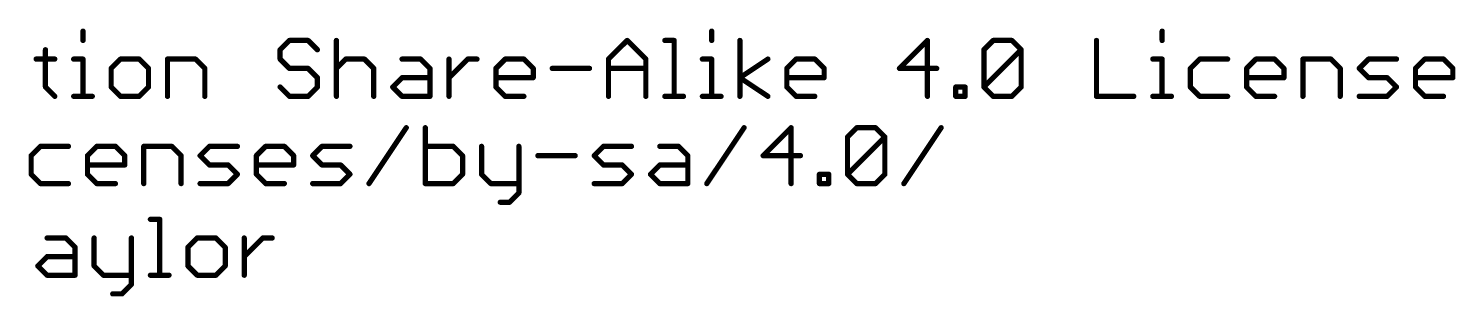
# Model space of a CAD drawing. Extents: x -41 to 66, y -20 to 13.
# Drawn here: x 24.97 to 66.47, y -19.72 to -11.92 of the extents above; entities that cross this region are included whole.
import ezdxf

# ---------------------------------------------------------------- set-up
doc = ezdxf.new("R2010")
doc.units = 0
doc.layers.add('51', color=53, linetype='CONTINUOUS')

msp = doc.modelspace()

# ---------------------------------------------------------------- linework, layer by layer
at = {"layer": '51', "const_width": 0.1524}
for points in [[(26.5579, -11.9956), (26.5579, -12.2668)], [(44.8395, -11.9956), (44.8395, -12.2668)], [(57.9367, -11.9956), (57.9367, -12.2668)], [(32.5608, -12.2668), (32.2897, -12.538)], [(33.1031, -12.2668), (32.5608, -12.2668)], [(33.3743, -12.538), (33.1031, -12.2668)], [(33.9268, -12.2668), (33.9268, -13.8938)], [(41.8397, -12.8091), (42.3821, -12.2668)], [(42.3821, -12.2668), (42.9244, -12.8091)], [(43.4769, -12.2668), (43.748, -12.2668)], [(43.748, -12.2668), (43.748, -13.8938)], [(45.6598, -13.8938), (45.6598, -12.2668)], [(51.1119, -12.2668), (50.2984, -13.0803)], [(51.1119, -13.8938), (51.1119, -12.2668)], [(52.7541, -12.538), (53.0253, -12.2668)], [(53.0253, -12.2668), (53.5676, -12.2668)], [(53.5676, -12.2668), (53.8388, -12.538)], [(56.0284, -12.2668), (56.0284, -13.8938)], [(25.1953, -12.8091), (25.7376, -12.8091)], [(25.4665, -12.538), (25.4665, -13.6226)], [(26.2867, -12.8091), (26.5579, -12.8091)], [(26.5579, -12.8091), (26.5579, -13.8938)], [(27.6493, -12.8091), (27.3782, -13.0803)], [(28.1917, -12.8091), (27.6493, -12.8091)], [(28.4628, -13.0803), (28.1917, -12.8091)], [(29.0153, -13.8938), (29.0153, -12.8091)], [(29.0153, -12.8091), (29.8288, -12.8091)], [(29.8288, -12.8091), (30.1, -13.0803)], [(32.2897, -12.538), (32.2897, -12.8091)], [(32.2897, -12.8091), (32.5608, -13.0803)], [(33.9268, -13.0803), (34.198, -12.8091)], [(34.198, -12.8091), (34.7403, -12.8091)], [(34.7403, -12.8091), (35.0115, -13.0803)], [(35.8351, -12.8091), (36.3775, -12.8091)], [(36.3775, -12.8091), (36.6486, -13.0803)], [(37.2011, -13.8938), (37.2011, -12.8091)], [(37.2011, -13.3515), (37.7435, -12.8091)], [(37.7435, -12.8091), (38.0146, -12.8091)], [(38.5654, -13.0803), (38.8366, -12.8091)], [(38.8366, -12.8091), (39.3789, -12.8091)], [(39.3789, -12.8091), (39.6501, -13.0803)], [(41.8397, -13.8938), (41.8397, -12.8091)], [(42.9244, -12.8091), (42.9244, -13.8938)], [(44.5683, -12.8091), (44.8395, -12.8091)], [(44.8395, -12.8091), (44.8395, -13.8938)], [(45.6598, -13.3515), (46.4733, -12.8091)], [(47.0241, -13.0803), (47.2952, -12.8091)], [(47.2952, -12.8091), (47.8376, -12.8091)], [(47.8376, -12.8091), (48.1087, -13.0803)], [(52.7541, -13.6226), (52.7541, -12.538)], [(52.7541, -13.6226), (53.8388, -12.538)], [(53.8388, -12.538), (53.8388, -13.6226)], [(57.6656, -12.8091), (57.9367, -12.8091)], [(57.9367, -12.8091), (57.9367, -13.8938)], [(59.0282, -12.8091), (58.757, -13.0803)], [(59.8417, -12.8091), (59.0282, -12.8091)], [(60.3942, -13.0803), (60.6653, -12.8091)], [(60.6653, -12.8091), (61.2077, -12.8091)], [(61.2077, -12.8091), (61.4788, -13.0803)], [(62.0313, -13.8938), (62.0313, -12.8091)], [(62.0313, -12.8091), (62.8448, -12.8091)], [(62.8448, -12.8091), (63.116, -13.0803)], [(63.6685, -13.0803), (63.9396, -12.8091)], [(63.9396, -12.8091), (64.7531, -12.8091)], [(65.3056, -13.0803), (65.5768, -12.8091)], [(65.5768, -12.8091), (66.1191, -12.8091)], [(66.1191, -12.8091), (66.3903, -13.0803)], [(27.3782, -13.0803), (27.3782, -13.6226)], [(28.4628, -13.6226), (28.4628, -13.0803)], [(30.1, -13.0803), (30.1, -13.8938)], [(32.5608, -13.0803), (33.1031, -13.0803)], [(33.1031, -13.0803), (33.3743, -13.3515)], [(33.3743, -13.3515), (33.3743, -13.6226)], [(35.0115, -13.0803), (35.0115, -13.8938)], [(35.564, -13.6226), (35.8351, -13.3515)], [(35.8351, -13.3515), (36.6486, -13.3515)], [(36.6486, -13.0803), (36.6486, -13.8938)], [(38.5654, -13.6226), (38.5654, -13.0803)], [(39.6501, -13.3515), (38.5654, -13.3515)], [(39.6501, -13.0803), (39.6501, -13.3515)], [(40.2026, -13.0803), (41.2872, -13.0803)], [(41.8397, -13.0803), (42.9244, -13.0803)], [(46.4733, -13.8938), (45.6598, -13.3515)], [(47.0241, -13.6226), (47.0241, -13.0803)], [(48.1087, -13.3515), (47.0241, -13.3515)], [(48.1087, -13.0803), (48.1087, -13.3515)], [(50.2984, -13.0803), (51.383, -13.0803)], [(58.757, -13.0803), (58.757, -13.6226)], [(60.3942, -13.6226), (60.3942, -13.0803)], [(61.4788, -13.3515), (60.3942, -13.3515)], [(61.4788, -13.0803), (61.4788, -13.3515)], [(63.116, -13.0803), (63.116, -13.8938)], [(63.9396, -13.3515), (63.6685, -13.0803)], [(64.482, -13.3515), (63.9396, -13.3515)], [(64.7531, -13.6226), (64.482, -13.3515)], [(65.3056, -13.6226), (65.3056, -13.0803)], [(66.3903, -13.3515), (65.3056, -13.3515)], [(66.3903, -13.0803), (66.3903, -13.3515)], [(25.4665, -13.6226), (25.7376, -13.8938)], [(27.3782, -13.6226), (27.6493, -13.8938)], [(28.1917, -13.8938), (28.4628, -13.6226)], [(32.5608, -13.8938), (32.2897, -13.6226)], [(33.3743, -13.6226), (33.1031, -13.8938)], [(35.8351, -13.8938), (35.564, -13.6226)], [(38.8366, -13.8938), (38.5654, -13.6226)], [(47.2952, -13.8938), (47.0241, -13.6226)], [(51.9355, -13.8938), (51.9355, -13.6226)], [(51.9355, -13.6226), (52.2067, -13.6226)], [(52.2067, -13.6226), (52.2067, -13.8938)], [(53.0253, -13.8938), (52.7541, -13.6226)], [(53.8388, -13.6226), (53.5676, -13.8938)], [(58.757, -13.6226), (59.0282, -13.8938)], [(60.6653, -13.8938), (60.3942, -13.6226)], [(64.482, -13.8938), (64.7531, -13.6226)], [(65.5768, -13.8938), (65.3056, -13.6226)], [(26.2867, -13.8938), (26.8291, -13.8938)], [(27.6493, -13.8938), (28.1917, -13.8938)], [(33.1031, -13.8938), (32.5608, -13.8938)], [(36.6486, -13.8938), (35.8351, -13.8938)], [(39.3789, -13.8938), (38.8366, -13.8938)], [(43.4769, -13.8938), (44.0192, -13.8938)], [(44.5683, -13.8938), (45.1107, -13.8938)], [(47.8376, -13.8938), (47.2952, -13.8938)], [(52.2067, -13.8938), (51.9355, -13.8938)], [(53.5676, -13.8938), (53.0253, -13.8938)], [(56.0284, -13.8938), (57.1131, -13.8938)], [(57.6656, -13.8938), (58.2079, -13.8938)], [(59.0282, -13.8938), (59.8417, -13.8938)], [(61.2077, -13.8938), (60.6653, -13.8938)], [(63.6685, -13.8938), (64.482, -13.8938)], [(66.1191, -13.8938), (65.5768, -13.8938)], [(34.8738, -16.4338), (35.9585, -14.8068)], [(36.511, -14.8068), (36.511, -16.4338)], [(44.6967, -16.4338), (45.7814, -14.8068)], [(47.1474, -14.8068), (46.3339, -15.6203)], [(47.1474, -16.4338), (47.1474, -14.8068)], [(48.7896, -15.078), (49.0608, -14.8068)], [(49.0608, -14.8068), (49.6031, -14.8068)], [(49.6031, -14.8068), (49.8743, -15.078)], [(50.4268, -16.4338), (51.5114, -14.8068)], [(25.322, -15.3491), (25.0509, -15.6203)], [(26.1355, -15.3491), (25.322, -15.3491)], [(26.688, -15.6203), (26.9592, -15.3491)], [(26.9592, -15.3491), (27.5015, -15.3491)], [(27.5015, -15.3491), (27.7727, -15.6203)], [(28.3252, -16.4338), (28.3252, -15.3491)], [(28.3252, -15.3491), (29.1387, -15.3491)], [(29.1387, -15.3491), (29.4098, -15.6203)], [(29.9623, -15.6203), (30.2335, -15.3491)], [(30.2335, -15.3491), (31.047, -15.3491)], [(31.5995, -15.6203), (31.8706, -15.3491)], [(31.8706, -15.3491), (32.413, -15.3491)], [(32.413, -15.3491), (32.6841, -15.6203)], [(33.2366, -15.6203), (33.5078, -15.3491)], [(33.5078, -15.3491), (34.3213, -15.3491)], [(37.3244, -15.3491), (36.511, -15.3491)], [(37.5956, -15.6203), (37.3244, -15.3491)], [(38.1481, -15.3491), (38.1481, -16.1626)], [(39.2328, -15.3491), (39.2328, -16.705)], [(41.4224, -15.6203), (41.6936, -15.3491)], [(41.6936, -15.3491), (42.5071, -15.3491)], [(43.3307, -15.3491), (43.8731, -15.3491)], [(43.8731, -15.3491), (44.1442, -15.6203)], [(48.7896, -16.1626), (48.7896, -15.078)], [(48.7896, -16.1626), (49.8743, -15.078)], [(49.8743, -15.078), (49.8743, -16.1626)], [(25.0509, -15.6203), (25.0509, -16.1626)], [(26.688, -16.1626), (26.688, -15.6203)], [(27.7727, -15.6203), (27.7727, -15.8915)], [(29.4098, -15.6203), (29.4098, -16.4338)], [(30.2335, -15.8915), (29.9623, -15.6203)], [(31.5995, -16.1626), (31.5995, -15.6203)], [(32.6841, -15.6203), (32.6841, -15.8915)], [(33.5078, -15.8915), (33.2366, -15.6203)], [(37.5956, -16.1626), (37.5956, -15.6203)], [(39.7853, -15.6203), (40.8699, -15.6203)], [(41.6936, -15.8915), (41.4224, -15.6203)], [(44.1442, -15.6203), (44.1442, -16.4338)], [(46.3339, -15.6203), (47.4185, -15.6203)], [(25.0509, -16.1626), (25.322, -16.4338)], [(27.7727, -15.8915), (26.688, -15.8915)], [(26.9592, -16.4338), (26.688, -16.1626)], [(30.7758, -15.8915), (30.2335, -15.8915)], [(31.047, -16.1626), (30.7758, -15.8915)], [(30.7758, -16.4338), (31.047, -16.1626)], [(32.6841, -15.8915), (31.5995, -15.8915)], [(31.8706, -16.4338), (31.5995, -16.1626)], [(34.0501, -15.8915), (33.5078, -15.8915)], [(34.3213, -16.1626), (34.0501, -15.8915)], [(34.0501, -16.4338), (34.3213, -16.1626)], [(37.3244, -16.4338), (37.5956, -16.1626)], [(38.1481, -16.1626), (38.4193, -16.4338)], [(42.2359, -15.8915), (41.6936, -15.8915)], [(42.5071, -16.1626), (42.2359, -15.8915)], [(42.2359, -16.4338), (42.5071, -16.1626)], [(43.0596, -16.1626), (43.3307, -15.8915)], [(43.3307, -16.4338), (43.0596, -16.1626)], [(43.3307, -15.8915), (44.1442, -15.8915)], [(47.971, -16.4338), (47.971, -16.1626)], [(47.971, -16.1626), (48.2422, -16.1626)], [(48.2422, -16.1626), (48.2422, -16.4338)], [(49.0608, -16.4338), (48.7896, -16.1626)], [(49.8743, -16.1626), (49.6031, -16.4338)], [(25.322, -16.4338), (26.1355, -16.4338)], [(27.5015, -16.4338), (26.9592, -16.4338)], [(29.9623, -16.4338), (30.7758, -16.4338)], [(32.413, -16.4338), (31.8706, -16.4338)], [(33.2366, -16.4338), (34.0501, -16.4338)], [(36.511, -16.4338), (37.3244, -16.4338)], [(38.4193, -16.4338), (39.2328, -16.4338)], [(41.4224, -16.4338), (42.2359, -16.4338)], [(44.1442, -16.4338), (43.3307, -16.4338)], [(48.2422, -16.4338), (47.971, -16.4338)], [(49.6031, -16.4338), (49.0608, -16.4338)], [(38.9616, -16.9761), (38.6904, -16.9761)], [(39.2328, -16.705), (38.9616, -16.9761)], [(28.5178, -17.4738), (28.7889, -17.4738)], [(28.7889, -17.4738), (28.7889, -19.1008)], [(25.5146, -18.0161), (26.057, -18.0161)], [(26.057, -18.0161), (26.3281, -18.2873)], [(26.3281, -18.2873), (26.3281, -19.1008)], [(26.8806, -18.0161), (26.8806, -18.8296)], [(27.9653, -18.0161), (27.9653, -19.372)], [(29.8804, -18.0161), (29.6092, -18.2873)], [(29.6092, -18.2873), (29.6092, -18.8296)], [(30.4227, -18.0161), (29.8804, -18.0161)], [(30.6939, -18.2873), (30.4227, -18.0161)], [(30.6939, -18.8296), (30.6939, -18.2873)], [(31.2464, -19.1008), (31.2464, -18.0161)], [(31.2464, -18.5585), (31.7887, -18.0161)], [(31.7887, -18.0161), (32.0599, -18.0161)], [(25.2435, -18.8296), (25.5146, -18.5585)], [(25.5146, -18.5585), (26.3281, -18.5585)], [(25.5146, -19.1008), (25.2435, -18.8296)], [(26.3281, -19.1008), (25.5146, -19.1008)], [(26.8806, -18.8296), (27.1518, -19.1008)], [(27.1518, -19.1008), (27.9653, -19.1008)], [(28.5178, -19.1008), (29.0601, -19.1008)], [(29.6092, -18.8296), (29.8804, -19.1008)], [(29.8804, -19.1008), (30.4227, -19.1008)], [(30.4227, -19.1008), (30.6939, -18.8296)], [(27.9653, -19.372), (27.6941, -19.6431)], [(27.6941, -19.6431), (27.423, -19.6431)]]:
    msp.add_lwpolyline(points, dxfattribs=at)
at = {"layer": '51', "const_width": 0.0762}
for points in [[(26.596, -11.9956, 1), (26.5198, -11.9956)], [(44.8776, -11.9956, 1), (44.8014, -11.9956)], [(57.9748, -11.9956, 1), (57.8986, -11.9956)], [(26.5198, -12.2668, 1), (26.596, -12.2668)], [(32.5608, -12.2287, 1), (32.5608, -12.3049)], [(32.5878, -12.2938, 1), (32.5339, -12.2399)], [(33.1301, -12.2399, 1), (33.0762, -12.2938)], [(33.1031, -12.3049, 1), (33.1031, -12.2287)], [(33.9649, -12.2668, 1), (33.8887, -12.2668)], [(42.409, -12.2399, 1), (42.3551, -12.2938)], [(42.409, -12.2938, 1), (42.3551, -12.2399)], [(43.4769, -12.2287, 1), (43.4769, -12.3049)], [(43.7861, -12.2668, 1), (43.7099, -12.2668)], [(43.748, -12.3049, 1), (43.748, -12.2287)], [(44.8014, -12.2668, 1), (44.8776, -12.2668)], [(45.6979, -12.2668, 1), (45.6217, -12.2668)], [(51.15, -12.2668, 1), (51.0738, -12.2668)], [(51.1388, -12.2938, 1), (51.0849, -12.2399)], [(53.0253, -12.2287, 1), (53.0253, -12.3049)], [(53.0522, -12.2938, 1), (52.9983, -12.2399)], [(53.5945, -12.2399, 1), (53.5407, -12.2938)], [(53.5676, -12.3049, 1), (53.5676, -12.2287)], [(56.0665, -12.2668, 1), (55.9903, -12.2668)], [(57.8986, -12.2668, 1), (57.9748, -12.2668)], [(25.1953, -12.771, 1), (25.1953, -12.8472)], [(25.5046, -12.538, 1), (25.4284, -12.538)], [(25.7376, -12.8472, 1), (25.7376, -12.771)], [(26.2867, -12.771, 1), (26.2867, -12.8472)], [(26.596, -12.8091, 1), (26.5198, -12.8091)], [(26.5579, -12.8472, 1), (26.5579, -12.771)], [(27.6493, -12.771, 1), (27.6493, -12.8472)], [(27.6763, -12.8361, 1), (27.6224, -12.7822)], [(28.2186, -12.7822, 1), (28.1647, -12.8361)], [(28.1917, -12.8472, 1), (28.1917, -12.771)], [(29.0534, -12.8091, 1), (28.9772, -12.8091)], [(29.0153, -12.771, 1), (29.0153, -12.8472)], [(29.8558, -12.7822, 1), (29.8019, -12.8361)], [(29.8288, -12.8472, 1), (29.8288, -12.771)], [(32.2627, -12.511, 1), (32.3166, -12.5649)], [(32.3166, -12.7822, 1), (32.2627, -12.8361)], [(32.3278, -12.538, 1), (32.2516, -12.538)], [(32.2516, -12.8091, 1), (32.3278, -12.8091)], [(33.3474, -12.5649, 1), (33.4013, -12.511)], [(34.198, -12.771, 1), (34.198, -12.8472)], [(34.2249, -12.8361, 1), (34.171, -12.7822)], [(34.7672, -12.7822, 1), (34.7134, -12.8361)], [(34.7403, -12.8472, 1), (34.7403, -12.771)], [(35.8351, -12.771, 1), (35.8351, -12.8472)], [(36.4044, -12.7822, 1), (36.3505, -12.8361)], [(36.3775, -12.8472, 1), (36.3775, -12.771)], [(37.2392, -12.8091, 1), (37.163, -12.8091)], [(37.7435, -12.771, 1), (37.7435, -12.8472)], [(37.7704, -12.8361, 1), (37.7165, -12.7822)], [(38.0146, -12.8472, 1), (38.0146, -12.771)], [(38.8366, -12.771, 1), (38.8366, -12.8472)], [(38.8635, -12.8361, 1), (38.8096, -12.7822)], [(39.4059, -12.7822, 1), (39.352, -12.8361)], [(39.3789, -12.8472, 1), (39.3789, -12.771)], [(41.8778, -12.8091, 1), (41.8016, -12.8091)], [(41.8128, -12.7822, 1), (41.8667, -12.8361)], [(42.9625, -12.8091, 1), (42.8863, -12.8091)], [(42.8974, -12.8361, 1), (42.9513, -12.7822)], [(44.5683, -12.771, 1), (44.5683, -12.8472)], [(44.8776, -12.8091, 1), (44.8014, -12.8091)], [(44.8395, -12.8472, 1), (44.8395, -12.771)], [(46.4944, -12.8408, 1), (46.4521, -12.7774)], [(47.2952, -12.771, 1), (47.2952, -12.8472)], [(47.3222, -12.8361, 1), (47.2683, -12.7822)], [(47.8645, -12.7822, 1), (47.8106, -12.8361)], [(47.8376, -12.8472, 1), (47.8376, -12.771)], [(52.7922, -12.538, 1), (52.716, -12.538)], [(52.7272, -12.511, 1), (52.781, -12.5649)], [(53.8769, -12.538, 1), (53.8007, -12.538)], [(53.8657, -12.5649, 1), (53.8118, -12.511)], [(53.8118, -12.5649, 1), (53.8657, -12.511)], [(57.6656, -12.771, 1), (57.6656, -12.8472)], [(57.9748, -12.8091, 1), (57.8986, -12.8091)], [(57.9367, -12.8472, 1), (57.9367, -12.771)], [(59.0282, -12.771, 1), (59.0282, -12.8472)], [(59.0551, -12.8361, 1), (59.0012, -12.7822)], [(59.8417, -12.8472, 1), (59.8417, -12.771)], [(60.6653, -12.771, 1), (60.6653, -12.8472)], [(60.6923, -12.8361, 1), (60.6384, -12.7822)], [(61.2346, -12.7822, 1), (61.1807, -12.8361)], [(61.2077, -12.8472, 1), (61.2077, -12.771)], [(62.0694, -12.8091, 1), (61.9932, -12.8091)], [(62.0313, -12.771, 1), (62.0313, -12.8472)], [(62.8718, -12.7822, 1), (62.8179, -12.8361)], [(62.8448, -12.8472, 1), (62.8448, -12.771)], [(63.9396, -12.771, 1), (63.9396, -12.8472)], [(63.9666, -12.8361, 1), (63.9127, -12.7822)], [(64.7531, -12.8472, 1), (64.7531, -12.771)], [(65.5768, -12.771, 1), (65.5768, -12.8472)], [(65.6037, -12.8361, 1), (65.5499, -12.7822)], [(66.1461, -12.7822, 1), (66.0922, -12.8361)], [(66.1191, -12.8472, 1), (66.1191, -12.771)], [(27.4163, -13.0803, 1), (27.3401, -13.0803)], [(27.3512, -13.0534, 1), (27.4051, -13.1072)], [(28.5009, -13.0803, 1), (28.4247, -13.0803)], [(28.4359, -13.1072, 1), (28.4898, -13.0534)], [(30.1381, -13.0803, 1), (30.0619, -13.0803)], [(30.0731, -13.1072, 1), (30.1269, -13.0534)], [(32.5608, -13.0422, 1), (32.5608, -13.1184)], [(32.5339, -13.1072, 1), (32.5878, -13.0534)], [(33.1301, -13.0534, 1), (33.0762, -13.1072)], [(33.1031, -13.1184, 1), (33.1031, -13.0422)], [(33.4124, -13.3515, 1), (33.3362, -13.3515)], [(33.8999, -13.0534, 1), (33.9538, -13.1072)], [(35.0496, -13.0803, 1), (34.9734, -13.0803)], [(34.9845, -13.1072, 1), (35.0384, -13.0534)], [(35.8351, -13.3134, 1), (35.8351, -13.3896)], [(35.8621, -13.3784, 1), (35.8082, -13.3245)], [(36.6867, -13.0803, 1), (36.6105, -13.0803)], [(36.6217, -13.1072, 1), (36.6756, -13.0534)], [(36.6486, -13.3896, 1), (36.6486, -13.3134)], [(38.6035, -13.0803, 1), (38.5273, -13.0803)], [(38.5654, -13.3134, 1), (38.5654, -13.3896)], [(38.5385, -13.0534, 1), (38.5924, -13.1072)], [(39.6882, -13.0803, 1), (39.612, -13.0803)], [(39.6231, -13.1072, 1), (39.677, -13.0534)], [(39.6501, -13.3896, 1), (39.6501, -13.3134)], [(40.2026, -13.0422, 1), (40.2026, -13.1184)], [(41.2872, -13.1184, 1), (41.2872, -13.0422)], [(41.8397, -13.0422, 1), (41.8397, -13.1184)], [(42.9244, -13.1184, 1), (42.9244, -13.0422)], [(45.6809, -13.3198, 1), (45.6386, -13.3832)], [(47.0622, -13.0803, 1), (46.986, -13.0803)], [(46.9971, -13.0534, 1), (47.051, -13.1072)], [(47.0241, -13.3134, 1), (47.0241, -13.3896)], [(48.1468, -13.0803, 1), (48.0706, -13.0803)], [(48.0818, -13.1072, 1), (48.1357, -13.0534)], [(48.1087, -13.3896, 1), (48.1087, -13.3134)], [(50.2984, -13.0422, 1), (50.2984, -13.1184)], [(50.2714, -13.0534, 1), (50.3253, -13.1072)], [(51.383, -13.1184, 1), (51.383, -13.0422)], [(58.7951, -13.0803, 1), (58.7189, -13.0803)], [(58.7301, -13.0534, 1), (58.784, -13.1072)], [(60.4323, -13.0803, 1), (60.3561, -13.0803)], [(60.3672, -13.0534, 1), (60.4211, -13.1072)], [(60.3942, -13.3134, 1), (60.3942, -13.3896)], [(61.5169, -13.0803, 1), (61.4407, -13.0803)], [(61.4519, -13.1072, 1), (61.5058, -13.0534)], [(61.4788, -13.3896, 1), (61.4788, -13.3134)], [(63.1541, -13.0803, 1), (63.0779, -13.0803)], [(63.089, -13.1072, 1), (63.1429, -13.0534)], [(63.6954, -13.0534, 1), (63.6415, -13.1072)], [(63.6415, -13.0534, 1), (63.6954, -13.1072)], [(63.9396, -13.3134, 1), (63.9396, -13.3896)], [(64.5089, -13.3245, 1), (64.455, -13.3784)], [(64.482, -13.3896, 1), (64.482, -13.3134)], [(65.3437, -13.0803, 1), (65.2675, -13.0803)], [(65.3056, -13.3134, 1), (65.3056, -13.3896)], [(65.2787, -13.0534, 1), (65.3326, -13.1072)], [(66.4284, -13.0803, 1), (66.3522, -13.0803)], [(66.3634, -13.1072, 1), (66.4172, -13.0534)], [(66.3903, -13.3896, 1), (66.3903, -13.3134)], [(25.4934, -13.5957, 1), (25.4395, -13.6496)], [(25.4284, -13.6226, 1), (25.5046, -13.6226)], [(27.4051, -13.5957, 1), (27.3512, -13.6496)], [(27.3401, -13.6226, 1), (27.4163, -13.6226)], [(28.4247, -13.6226, 1), (28.5009, -13.6226)], [(28.4898, -13.6496, 1), (28.4359, -13.5957)], [(32.3166, -13.5957, 1), (32.2627, -13.6496)], [(33.3362, -13.6226, 1), (33.4124, -13.6226)], [(33.3474, -13.3784, 1), (33.4013, -13.3245)], [(33.4013, -13.6496, 1), (33.3474, -13.5957)], [(35.5909, -13.5957, 1), (35.537, -13.6496)], [(35.537, -13.5957, 1), (35.5909, -13.6496)], [(37.1742, -13.3245, 1), (37.2281, -13.3784)], [(38.5924, -13.5957, 1), (38.5385, -13.6496)], [(38.5273, -13.6226, 1), (38.6035, -13.6226)], [(39.612, -13.3515, 1), (39.6882, -13.3515)], [(45.6386, -13.3198, 1), (45.6809, -13.3832)], [(47.051, -13.5957, 1), (46.9971, -13.6496)], [(46.986, -13.6226, 1), (47.0622, -13.6226)], [(48.0706, -13.3515, 1), (48.1468, -13.3515)], [(51.9736, -13.6226, 1), (51.8974, -13.6226)], [(51.9355, -13.5845, 1), (51.9355, -13.6607)], [(52.2448, -13.6226, 1), (52.1686, -13.6226)], [(52.2067, -13.6607, 1), (52.2067, -13.5845)], [(52.781, -13.5957, 1), (52.7272, -13.6496)], [(52.7272, -13.5957, 1), (52.781, -13.6496)], [(52.716, -13.6226, 1), (52.7922, -13.6226)], [(53.8007, -13.6226, 1), (53.8769, -13.6226)], [(53.8657, -13.6496, 1), (53.8118, -13.5957)], [(58.784, -13.5957, 1), (58.7301, -13.6496)], [(58.7189, -13.6226, 1), (58.7951, -13.6226)], [(60.4211, -13.5957, 1), (60.3672, -13.6496)], [(60.3561, -13.6226, 1), (60.4323, -13.6226)], [(61.4407, -13.3515, 1), (61.5169, -13.3515)], [(63.9127, -13.3784, 1), (63.9666, -13.3245)], [(64.7801, -13.6496, 1), (64.7262, -13.5957)], [(64.7262, -13.6496, 1), (64.7801, -13.5957)], [(65.3326, -13.5957, 1), (65.2787, -13.6496)], [(65.2675, -13.6226, 1), (65.3437, -13.6226)], [(66.3522, -13.3515, 1), (66.4284, -13.3515)], [(25.7107, -13.9207, 1), (25.7646, -13.8669)], [(26.2867, -13.8557, 1), (26.2867, -13.9319)], [(26.5198, -13.8938, 1), (26.596, -13.8938)], [(26.8291, -13.9319, 1), (26.8291, -13.8557)], [(27.6493, -13.8557, 1), (27.6493, -13.9319)], [(27.6224, -13.9207, 1), (27.6763, -13.8669)], [(28.1647, -13.8669, 1), (28.2186, -13.9207)], [(28.1917, -13.9319, 1), (28.1917, -13.8557)], [(28.9772, -13.8938, 1), (29.0534, -13.8938)], [(30.0619, -13.8938, 1), (30.1381, -13.8938)], [(32.5608, -13.8557, 1), (32.5608, -13.9319)], [(32.5339, -13.9207, 1), (32.5878, -13.8669)], [(33.0762, -13.8669, 1), (33.1301, -13.9207)], [(33.1031, -13.9319, 1), (33.1031, -13.8557)], [(33.8887, -13.8938, 1), (33.9649, -13.8938)], [(34.9734, -13.8938, 1), (35.0496, -13.8938)], [(35.8351, -13.8557, 1), (35.8351, -13.9319)], [(35.8082, -13.9207, 1), (35.8621, -13.8669)], [(36.6105, -13.8938, 1), (36.6867, -13.8938)], [(36.6486, -13.9319, 1), (36.6486, -13.8557)], [(37.163, -13.8938, 1), (37.2392, -13.8938)], [(38.8366, -13.8557, 1), (38.8366, -13.9319)], [(38.8096, -13.9207, 1), (38.8635, -13.8669)], [(39.3789, -13.9319, 1), (39.3789, -13.8557)], [(41.8016, -13.8938, 1), (41.8778, -13.8938)], [(42.8863, -13.8938, 1), (42.9625, -13.8938)], [(43.4769, -13.8557, 1), (43.4769, -13.9319)], [(43.7099, -13.8938, 1), (43.7861, -13.8938)], [(44.0192, -13.9319, 1), (44.0192, -13.8557)], [(44.5683, -13.8557, 1), (44.5683, -13.9319)], [(44.8014, -13.8938, 1), (44.8776, -13.8938)], [(45.1107, -13.9319, 1), (45.1107, -13.8557)], [(45.6217, -13.8938, 1), (45.6979, -13.8938)], [(46.4521, -13.9255, 1), (46.4944, -13.8621)], [(47.2952, -13.8557, 1), (47.2952, -13.9319)], [(47.2683, -13.9207, 1), (47.3222, -13.8669)], [(47.8376, -13.9319, 1), (47.8376, -13.8557)], [(51.0738, -13.8938, 1), (51.15, -13.8938)], [(51.9355, -13.8557, 1), (51.9355, -13.9319)], [(51.8974, -13.8938, 1), (51.9736, -13.8938)], [(52.1686, -13.8938, 1), (52.2448, -13.8938)], [(52.2067, -13.9319, 1), (52.2067, -13.8557)], [(53.0253, -13.8557, 1), (53.0253, -13.9319)], [(52.9983, -13.9207, 1), (53.0522, -13.8669)], [(53.5407, -13.8669, 1), (53.5945, -13.9207)], [(53.5676, -13.9319, 1), (53.5676, -13.8557)], [(56.0284, -13.8557, 1), (56.0284, -13.9319)], [(55.9903, -13.8938, 1), (56.0665, -13.8938)], [(57.1131, -13.9319, 1), (57.1131, -13.8557)], [(57.6656, -13.8557, 1), (57.6656, -13.9319)], [(57.8986, -13.8938, 1), (57.9748, -13.8938)], [(58.2079, -13.9319, 1), (58.2079, -13.8557)], [(59.0282, -13.8557, 1), (59.0282, -13.9319)], [(59.0012, -13.9207, 1), (59.0551, -13.8669)], [(59.8417, -13.9319, 1), (59.8417, -13.8557)], [(60.6653, -13.8557, 1), (60.6653, -13.9319)], [(60.6384, -13.9207, 1), (60.6923, -13.8669)], [(61.2077, -13.9319, 1), (61.2077, -13.8557)], [(61.9932, -13.8938, 1), (62.0694, -13.8938)], [(63.0779, -13.8938, 1), (63.1541, -13.8938)], [(63.6685, -13.8557, 1), (63.6685, -13.9319)], [(64.455, -13.8669, 1), (64.5089, -13.9207)], [(64.482, -13.9319, 1), (64.482, -13.8557)], [(65.5768, -13.8557, 1), (65.5768, -13.9319)], [(65.5499, -13.9207, 1), (65.6037, -13.8669)], [(66.1191, -13.9319, 1), (66.1191, -13.8557)], [(35.9902, -14.8279, 1), (35.9268, -14.7857)], [(36.5491, -14.8068, 1), (36.4729, -14.8068)], [(45.8131, -14.8279, 1), (45.7497, -14.7857)], [(47.1855, -14.8068, 1), (47.1093, -14.8068)], [(47.1743, -14.8338, 1), (47.1204, -14.7799)], [(49.0608, -14.7687, 1), (49.0608, -14.8449)], [(49.0877, -14.8338, 1), (49.0338, -14.7799)], [(49.6301, -14.7799, 1), (49.5762, -14.8338)], [(49.6031, -14.8449, 1), (49.6031, -14.7687)], [(51.5431, -14.8279, 1), (51.4797, -14.7857)], [(25.322, -15.311, 1), (25.322, -15.3872)], [(25.349, -15.3761, 1), (25.2951, -15.3222)], [(26.1355, -15.3872, 1), (26.1355, -15.311)], [(26.9592, -15.311, 1), (26.9592, -15.3872)], [(26.9861, -15.3761, 1), (26.9322, -15.3222)], [(27.5284, -15.3222, 1), (27.4746, -15.3761)], [(27.5015, -15.3872, 1), (27.5015, -15.311)], [(28.3633, -15.3491, 1), (28.2871, -15.3491)], [(28.3252, -15.311, 1), (28.3252, -15.3872)], [(29.1656, -15.3222, 1), (29.1117, -15.3761)], [(29.1387, -15.3872, 1), (29.1387, -15.311)], [(30.2335, -15.311, 1), (30.2335, -15.3872)], [(30.2604, -15.3761, 1), (30.2065, -15.3222)], [(31.047, -15.3872, 1), (31.047, -15.311)], [(31.8706, -15.311, 1), (31.8706, -15.3872)], [(31.8976, -15.3761, 1), (31.8437, -15.3222)], [(32.4399, -15.3222, 1), (32.386, -15.3761)], [(32.413, -15.3872, 1), (32.413, -15.311)], [(33.5078, -15.311, 1), (33.5078, -15.3872)], [(33.5347, -15.3761, 1), (33.4809, -15.3222)], [(34.3213, -15.3872, 1), (34.3213, -15.311)], [(36.511, -15.311, 1), (36.511, -15.3872)], [(37.3514, -15.3222, 1), (37.2975, -15.3761)], [(37.3244, -15.3872, 1), (37.3244, -15.311)], [(38.1862, -15.3491, 1), (38.11, -15.3491)], [(39.2709, -15.3491, 1), (39.1947, -15.3491)], [(41.6936, -15.311, 1), (41.6936, -15.3872)], [(41.7205, -15.3761, 1), (41.6666, -15.3222)], [(42.5071, -15.3872, 1), (42.5071, -15.311)], [(43.3307, -15.311, 1), (43.3307, -15.3872)], [(43.9, -15.3222, 1), (43.8461, -15.3761)], [(43.8731, -15.3872, 1), (43.8731, -15.311)], [(48.8277, -15.078, 1), (48.7515, -15.078)], [(48.7627, -15.051, 1), (48.8166, -15.1049)], [(49.9124, -15.078, 1), (49.8362, -15.078)], [(49.9012, -15.1049, 1), (49.8473, -15.051)], [(49.8473, -15.1049, 1), (49.9012, -15.051)], [(25.089, -15.6203, 1), (25.0128, -15.6203)], [(25.0239, -15.5934, 1), (25.0778, -15.6472)], [(26.7261, -15.6203, 1), (26.6499, -15.6203)], [(26.6611, -15.5934, 1), (26.715, -15.6472)], [(27.8108, -15.6203, 1), (27.7346, -15.6203)], [(27.7457, -15.6472, 1), (27.7996, -15.5934)], [(29.4479, -15.6203, 1), (29.3717, -15.6203)], [(29.3829, -15.6472, 1), (29.4368, -15.5934)], [(29.9893, -15.5934, 1), (29.9354, -15.6472)], [(29.9354, -15.5934, 1), (29.9893, -15.6472)], [(31.6376, -15.6203, 1), (31.5614, -15.6203)], [(31.5725, -15.5934, 1), (31.6264, -15.6472)], [(32.7222, -15.6203, 1), (32.646, -15.6203)], [(32.6572, -15.6472, 1), (32.7111, -15.5934)], [(33.2636, -15.5934, 1), (33.2097, -15.6472)], [(33.2097, -15.5934, 1), (33.2636, -15.6472)], [(37.6337, -15.6203, 1), (37.5575, -15.6203)], [(37.5687, -15.6472, 1), (37.6226, -15.5934)], [(39.7853, -15.5822, 1), (39.7853, -15.6584)], [(40.8699, -15.6584, 1), (40.8699, -15.5822)], [(41.4494, -15.5934, 1), (41.3955, -15.6472)], [(41.3955, -15.5934, 1), (41.4494, -15.6472)], [(44.1823, -15.6203, 1), (44.1061, -15.6203)], [(44.1173, -15.6472, 1), (44.1712, -15.5934)], [(46.3339, -15.5822, 1), (46.3339, -15.6584)], [(46.3069, -15.5934, 1), (46.3608, -15.6472)], [(47.4185, -15.6584, 1), (47.4185, -15.5822)], [(25.0778, -16.1357, 1), (25.0239, -16.1896)], [(25.0128, -16.1626, 1), (25.089, -16.1626)], [(26.688, -15.8534, 1), (26.688, -15.9296)], [(26.715, -16.1357, 1), (26.6611, -16.1896)], [(26.6499, -16.1626, 1), (26.7261, -16.1626)], [(27.7346, -15.8915, 1), (27.8108, -15.8915)], [(27.7727, -15.9296, 1), (27.7727, -15.8534)], [(30.2335, -15.8534, 1), (30.2335, -15.9296)], [(30.2065, -15.9184, 1), (30.2604, -15.8645)], [(30.8028, -15.8645, 1), (30.7489, -15.9184)], [(30.7758, -15.9296, 1), (30.7758, -15.8534)], [(31.0739, -16.1896, 1), (31.02, -16.1357)], [(31.02, -16.1896, 1), (31.0739, -16.1357)], [(31.6264, -16.1357, 1), (31.5725, -16.1896)], [(31.5995, -15.8534, 1), (31.5995, -15.9296)], [(31.5614, -16.1626, 1), (31.6376, -16.1626)], [(32.646, -15.8915, 1), (32.7222, -15.8915)], [(32.6841, -15.9296, 1), (32.6841, -15.8534)], [(33.5078, -15.8534, 1), (33.5078, -15.9296)], [(33.4809, -15.9184, 1), (33.5347, -15.8645)], [(34.0771, -15.8645, 1), (34.0232, -15.9184)], [(34.0501, -15.9296, 1), (34.0501, -15.8534)], [(34.3482, -16.1896, 1), (34.2944, -16.1357)], [(34.2944, -16.1896, 1), (34.3482, -16.1357)], [(37.5575, -16.1626, 1), (37.6337, -16.1626)], [(37.6225, -16.1896, 1), (37.5687, -16.1357)], [(38.175, -16.1357, 1), (38.1212, -16.1896)], [(38.11, -16.1626, 1), (38.1862, -16.1626)], [(41.6936, -15.8534, 1), (41.6936, -15.9296)], [(41.6666, -15.9184, 1), (41.7205, -15.8645)], [(42.2629, -15.8645, 1), (42.209, -15.9184)], [(42.2359, -15.9296, 1), (42.2359, -15.8534)], [(42.534, -16.1896, 1), (42.4801, -16.1357)], [(42.4801, -16.1896, 1), (42.534, -16.1357)], [(43.0865, -16.1357, 1), (43.0326, -16.1896)], [(43.0326, -16.1357, 1), (43.0865, -16.1896)], [(43.3307, -15.8534, 1), (43.3307, -15.9296)], [(43.3577, -15.9184, 1), (43.3038, -15.8645)], [(44.1442, -15.9296, 1), (44.1442, -15.8534)], [(48.0091, -16.1626, 1), (47.9329, -16.1626)], [(47.971, -16.1245, 1), (47.971, -16.2007)], [(48.2803, -16.1626, 1), (48.2041, -16.1626)], [(48.2422, -16.2007, 1), (48.2422, -16.1245)], [(48.8166, -16.1357, 1), (48.7627, -16.1896)], [(48.7627, -16.1357, 1), (48.8166, -16.1896)], [(48.7515, -16.1626, 1), (48.8277, -16.1626)], [(49.8362, -16.1626, 1), (49.9124, -16.1626)], [(49.9012, -16.1896, 1), (49.8473, -16.1357)], [(25.322, -16.3957, 1), (25.322, -16.4719)], [(25.2951, -16.4607, 1), (25.349, -16.4069)], [(26.1355, -16.4719, 1), (26.1355, -16.3957)], [(26.9592, -16.3957, 1), (26.9592, -16.4719)], [(26.9322, -16.4607, 1), (26.9861, -16.4069)], [(27.5015, -16.4719, 1), (27.5015, -16.3957)], [(28.2871, -16.4338, 1), (28.3633, -16.4338)], [(29.3717, -16.4338, 1), (29.4479, -16.4338)], [(29.9623, -16.3957, 1), (29.9623, -16.4719)], [(30.7489, -16.4069, 1), (30.8028, -16.4607)], [(30.7758, -16.4719, 1), (30.7758, -16.3957)], [(31.8706, -16.3957, 1), (31.8706, -16.4719)], [(31.8437, -16.4607, 1), (31.8976, -16.4069)], [(32.413, -16.4719, 1), (32.413, -16.3957)], [(33.2366, -16.3957, 1), (33.2366, -16.4719)], [(34.0232, -16.4069, 1), (34.0771, -16.4607)], [(34.0501, -16.4719, 1), (34.0501, -16.3957)], [(34.8421, -16.4127, 1), (34.9055, -16.4549)], [(36.511, -16.3957, 1), (36.511, -16.4719)], [(36.4729, -16.4338, 1), (36.5491, -16.4338)], [(37.2975, -16.4069, 1), (37.3514, -16.4607)], [(37.3244, -16.4719, 1), (37.3244, -16.3957)], [(38.4193, -16.3957, 1), (38.4193, -16.4719)], [(38.3923, -16.4607, 1), (38.4462, -16.4069)], [(39.2328, -16.4719, 1), (39.2328, -16.3957)], [(41.4224, -16.3957, 1), (41.4224, -16.4719)], [(42.209, -16.4069, 1), (42.2629, -16.4607)], [(42.2359, -16.4719, 1), (42.2359, -16.3957)], [(43.3307, -16.3957, 1), (43.3307, -16.4719)], [(43.3038, -16.4607, 1), (43.3577, -16.4069)], [(44.1061, -16.4338, 1), (44.1823, -16.4338)], [(44.1442, -16.4719, 1), (44.1442, -16.3957)], [(44.665, -16.4127, 1), (44.7284, -16.4549)], [(47.1093, -16.4338, 1), (47.1855, -16.4338)], [(47.971, -16.3957, 1), (47.971, -16.4719)], [(47.9329, -16.4338, 1), (48.0091, -16.4338)], [(48.2041, -16.4338, 1), (48.2803, -16.4338)], [(48.2422, -16.4719, 1), (48.2422, -16.3957)], [(49.0608, -16.3957, 1), (49.0608, -16.4719)], [(49.0338, -16.4607, 1), (49.0877, -16.4069)], [(49.5762, -16.4069, 1), (49.6301, -16.4607)], [(49.6031, -16.4719, 1), (49.6031, -16.3957)], [(50.3951, -16.4127, 1), (50.4585, -16.4549)], [(38.6904, -16.938, 1), (38.6904, -17.0142)], [(38.9347, -16.9492, 1), (38.9885, -17.0031)], [(38.9616, -17.0142, 1), (38.9616, -16.938)], [(39.1947, -16.705, 1), (39.2709, -16.705)], [(39.2597, -16.7319, 1), (39.2058, -16.678)], [(28.5178, -17.4357, 1), (28.5178, -17.5119)], [(28.827, -17.4738, 1), (28.7508, -17.4738)], [(28.7889, -17.5119, 1), (28.7889, -17.4357)], [(25.5146, -17.978, 1), (25.5146, -18.0542)], [(26.0839, -17.9892, 1), (26.03, -18.0431)], [(26.057, -18.0542, 1), (26.057, -17.978)], [(26.3662, -18.2873, 1), (26.29, -18.2873)], [(26.3012, -18.3142, 1), (26.3551, -18.2604)], [(26.9187, -18.0161, 1), (26.8425, -18.0161)], [(28.0034, -18.0161, 1), (27.9272, -18.0161)], [(29.6473, -18.2873, 1), (29.5711, -18.2873)], [(29.5823, -18.2604, 1), (29.6362, -18.3142)], [(29.8804, -17.978, 1), (29.8804, -18.0542)], [(29.9073, -18.0431, 1), (29.8534, -17.9892)], [(30.4497, -17.9892, 1), (30.3958, -18.0431)], [(30.4227, -18.0542, 1), (30.4227, -17.978)], [(30.732, -18.2873, 1), (30.6558, -18.2873)], [(30.6669, -18.3142, 1), (30.7208, -18.2604)], [(31.2845, -18.0161, 1), (31.2083, -18.0161)], [(31.7887, -17.978, 1), (31.7887, -18.0542)], [(31.8156, -18.0431, 1), (31.7618, -17.9892)], [(32.0599, -18.0542, 1), (32.0599, -17.978)], [(25.5146, -18.5204, 1), (25.5146, -18.5966)], [(25.5416, -18.5854, 1), (25.4877, -18.5315)], [(26.3281, -18.5966, 1), (26.3281, -18.5204)], [(31.2194, -18.5315, 1), (31.2733, -18.5854)], [(25.2704, -18.8027, 1), (25.2165, -18.8566)], [(25.2165, -18.8027, 1), (25.2704, -18.8566)], [(25.5146, -19.0627, 1), (25.5146, -19.1389)], [(25.4877, -19.1277, 1), (25.5416, -19.0739)], [(26.29, -19.1008, 1), (26.3662, -19.1008)], [(26.3281, -19.1389, 1), (26.3281, -19.0627)], [(26.9076, -18.8027, 1), (26.8537, -18.8566)], [(26.8425, -18.8296, 1), (26.9187, -18.8296)], [(27.1518, -19.0627, 1), (27.1518, -19.1389)], [(27.1248, -19.1277, 1), (27.1787, -19.0739)], [(27.9653, -19.1389, 1), (27.9653, -19.0627)], [(28.5178, -19.0627, 1), (28.5178, -19.1389)], [(28.7508, -19.1008, 1), (28.827, -19.1008)], [(29.0601, -19.1389, 1), (29.0601, -19.0627)], [(29.6362, -18.8027, 1), (29.5823, -18.8566)], [(29.5711, -18.8296, 1), (29.6473, -18.8296)], [(29.8804, -19.0627, 1), (29.8804, -19.1389)], [(29.8534, -19.1277, 1), (29.9073, -19.0739)], [(30.3958, -19.0739, 1), (30.4496, -19.1277)], [(30.4227, -19.1389, 1), (30.4227, -19.0627)], [(30.6558, -18.8296, 1), (30.732, -18.8296)], [(30.7208, -18.8566, 1), (30.6669, -18.8027)], [(31.2083, -19.1008, 1), (31.2845, -19.1008)], [(27.9272, -19.372, 1), (28.0034, -19.372)], [(27.9922, -19.3989, 1), (27.9383, -19.345)], [(27.423, -19.605, 1), (27.423, -19.6812)], [(27.6672, -19.6162, 1), (27.7211, -19.6701)], [(27.6941, -19.6812, 1), (27.6941, -19.605)]]:
    msp.add_lwpolyline(points, format="xyb", dxfattribs=at)

doc.saveas('drawing.dxf')
